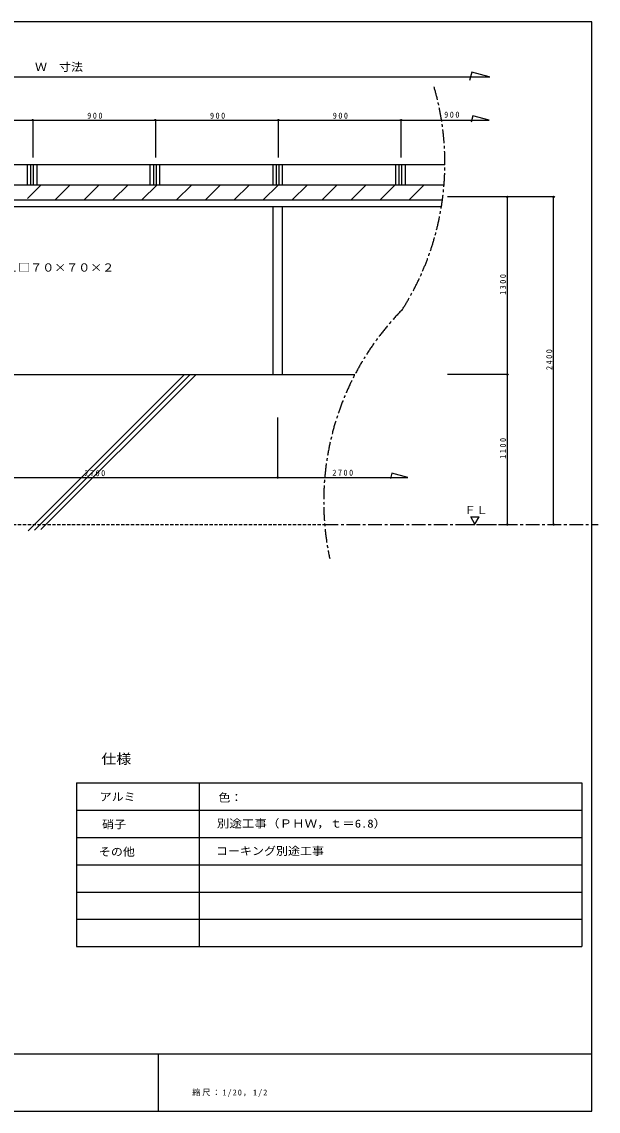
# Model space of a CAD drawing. Units: millimetres at full size, sheet at 1:20, with parts at other scales. Extents: x -5500 to 5727, y -3960 to 4020.
# Drawn here: x 1500 to 5727, y -3960 to 4020 of the extents above; entities that cross this region are included whole.
import ezdxf
from ezdxf.enums import TextEntityAlignment as Align

# ---------------------------------------------------------------- set-up
doc = ezdxf.new("R2010")
doc.units = ezdxf.units.MM
doc.header["$LTSCALE"] = 20
doc.header["$PDMODE"] = 32
doc.header["$PDSIZE"] = 10
doc.linetypes.add('CHAIN1', pattern=[8, 5, -1, 1, -1])
doc.linetypes.add('DASHED1', pattern=[1.8, 1.2, -0.6])
for name, color, linetype in [('0-0', 134, 'Continuous'), ('1-0', 7, 'Continuous'), ('2-0', 7, 'Continuous')]:
    doc.layers.add(name, color=color, linetype=linetype)
doc.styles.add('ＭＳ ゴシック', font='')
doc.styles.get('ＭＳ ゴシック').set_extended_font_data('MS Gothic')

msp = doc.modelspace()

# ---------------------------------------------------------------- linework, layer by layer
at = {"layer": '0-0'}
for p, q in [((5680, 4020), (-5500, 4020)), ((5680, -3960), (5680, 4020)), ((-5500, -3540), (5680, -3540)), ((2500, -3540), (2500, -3960)), ((-5500, -3960), (5680, -3960))]:
    msp.add_line(p, q, dxfattribs=at)
at = {"layer": '1-0', "color": 4}
for p, q in [((680.43, 3299.88), (1580.43, 3299.88)), ((1580.43, 3299.88), (1580.43, 3026.26)), ((1580.43, 3299.88), (2480.43, 3299.88)), ((2480.43, 3299.88), (2480.43, 3026.26)), ((2480.43, 3299.88), (3380.43, 3299.88)), ((3380.43, 3299.88), (3380.43, 3026.26)), ((3380.43, 3299.88), (4280.43, 3299.88)), ((4280.43, 3299.88), (4280.43, 3026.26)), ((5399.74, 2737.07), (4621.13, 2737.07)), ((5060.67, 2737.07), (4621.13, 2737.07)), ((5060.67, 1437.09), (5060.67, 2737.07)), ((5399.74, 337.07), (5399.74, 2737.07)), ((5060.67, 1437.09), (4621.13, 1437.09)), ((5060.67, 337.07), (5060.67, 1437.09)), ((3377.53, 681.15), (3377.53, 1120.68)), ((677.53, 681.15), (3377.53, 681.15))]:
    msp.add_line(p, q, dxfattribs=at)
at = {"layer": '1-0', "color": 5}
for p, q in [((-2057.47, 2973.51), (4602.46, 2973.51)), ((1542.53, 2825.68), (1542.53, 2973.51)), ((1612.53, 2825.68), (1612.53, 2973.51)), ((2442.53, 2825.68), (2442.53, 2973.51)), ((2512.53, 2825.68), (2512.53, 2973.51)), ((3342.53, 2825.68), (3342.53, 2973.51)), ((3412.53, 2825.68), (3412.53, 2973.51)), ((4242.53, 2825.68), (4242.53, 2973.51)), ((4312.53, 2825.68), (4312.53, 2973.51)), ((-2057.47, 2825.68), (4596.11, 2825.68)), ((-2057.47, 2714.74), (4584.1, 2714.74)), ((-2057.47, 2667.07), (4577, 2667.07)), ((3342.53, 1437.07), (3342.53, 2667.07)), ((3412.53, 1437.07), (3412.53, 2667.07)), ((-2097.47, 1437.09), (3943.04, 1437.09))]:
    msp.add_line(p, q, dxfattribs=at)
at = {"layer": '1-0'}
for p, q in [((1567.53, 2825.68), (1567.53, 2973.51)), ((1587.53, 2825.68), (1587.53, 2973.51)), ((2467.53, 2825.68), (2467.53, 2973.51)), ((2487.53, 2825.68), (2487.53, 2973.51)), ((3367.53, 2825.68), (3367.53, 2973.51)), ((3387.53, 2825.68), (3387.53, 2973.51)), ((4267.53, 2825.68), (4267.53, 2973.51)), ((4287.53, 2825.68), (4287.53, 2973.51)), ((1643.37, 2825.68), (1542.53, 2724.84)), ((1855.5, 2825.68), (1744.56, 2714.74)), ((2067.64, 2825.68), (1956.69, 2714.74)), ((2279.77, 2825.68), (2168.82, 2714.74)), ((2491.9, 2825.68), (2380.95, 2714.74)), ((2743.69, 2824.33), (2634.09, 2714.74)), ((2955.82, 2824.33), (2846.23, 2714.74)), ((3167.96, 2824.33), (3058.36, 2714.74)), ((3380.09, 2824.33), (3270.49, 2714.74)), ((3592.22, 2824.33), (3482.62, 2714.74)), ((3813.26, 2824.58), (3703.41, 2714.74)), ((4025.39, 2824.58), (3915.54, 2714.74)), ((4237.52, 2824.58), (4127.67, 2714.74)), ((4449.65, 2824.58), (4339.81, 2714.74)), ((2692.9, 1437.09), (1546.43, 290.62)), ((2735.33, 1437.09), (1593.77, 295.53)), ((2777.75, 1437.09), (1641.11, 300.44)), ((4822.85, 339.08), (4791.67, 393.08)), ((4791.67, 393.08), (4854.02, 393.08)), ((4822.85, 339.08), (4854.02, 393.08))]:
    msp.add_line(p, q, dxfattribs=at)
at = {"layer": '1-0', "color": 5, "linetype": 'DASHED1'}
msp.add_line((-1947.47, 337.07), (3720.93, 337.07), dxfattribs=at)
at = {"layer": '1-0', "color": 4}
for points in [[(-2019.57, 3616.49), (4926.06, 3616.49), (4931.54, 3616.49)], [(4926.06, 3616.49), (4799.68, 3650.35), (4783.4, 3589.59)], [(4280.43, 3299.88), (4926.06, 3299.88), (4807.53, 3331.64), (4794.83, 3284.27)], [(3377.53, 681.15), (4320.91, 681.15), (4331.22, 681.15), (4213.32, 712.74), (4203.2, 674.99)]]:
    msp.add_lwpolyline(points, dxfattribs=at)
at = {"layer": '1-0'}
for centre in [(1580.43, 3299.88), (2480.43, 3299.88), (3380.43, 3299.88), (4280.43, 3299.88), (5060.67, 2737.07), (5399.74, 2737.07), (5060.67, 1437.09), (3377.53, 681.15), (5060.67, 337.07), (5399.74, 337.07)]:
    msp.add_circle(centre, 5, dxfattribs=at)
at = {"layer": '1-0', "linetype": 'CHAIN1'}
for centre, start, end in [((2602.5, 2985.39), 327.52674, 16.74561), ((5713.69, 507.13), 135.39415, 192.09476)]:
    msp.add_arc(centre, 2000, start, end, dxfattribs=at)
at = {"layer": '1-0', "color": 4}
for p in [(1580.43, 3299.88), (2480.43, 3299.88), (3380.43, 3299.88), (4280.43, 3299.88), (5060.67, 2737.07), (5399.74, 2737.07), (5060.67, 1437.09), (3377.53, 681.15), (5060.67, 337.07), (5399.74, 337.07)]:
    msp.add_point(p, dxfattribs=at)
at = {"layer": '2-0', "color": 5, "linetype": 'CHAIN1'}
for p, q in [((3720.93, 337.07), (5060.67, 337.07)), ((4715.3, 337.07), (5726.51, 337.07))]:
    msp.add_line(p, q, dxfattribs=at)
at = {"layer": '2-0'}
for p, q in [((1901.18, -1554.42), (5605.83, -1554.42)), ((1901.18, -1554.42), (1901.18, -2754.42)), ((2800.37, -1554.42), (2800.37, -2754.42)), ((5605.83, -1554.42), (5605.83, -2754.42)), ((1901.18, -1754.42), (5605.83, -1754.42)), ((1901.18, -1954.42), (5605.83, -1954.42)), ((1901.18, -2154.42), (5605.83, -2154.42)), ((1901.18, -2354.42), (5605.83, -2354.42)), ((1901.18, -2554.42), (5605.83, -2554.42)), ((1901.18, -2754.42), (5605.83, -2754.42))]:
    msp.add_line(p, q, dxfattribs=at)

# ---------------------------------------------------------------- texts
at = {"layer": '1-0', "style": 'ＭＳ ゴシック', "width": 1.1}
for s, p in [('Ｗ\u3000寸法', (1597.53, 3641.6)), ('柱：ＡＬ□７０×７０×２', (1122.67, 2172.56)), ('ＦＬ', (4742.98, 395.8))]:
    msp.add_text(s, height=58.65, dxfattribs=at).set_placement(p, align=Align.BOTTOM_LEFT)
at = {"layer": '1-0', "char_height": 43.99, "attachment_point": 7, "style": 'ＭＳ ゴシック'}
for s, insert in [('\\T1.38;\\W0.9;900', (1980.43, 3309.88)), ('\\T1.38;\\W0.9;900', (2880.43, 3309.88)), ('\\T1.38;\\W0.9;900', (3780.43, 3309.88)), ('\\T1.38;\\W0.9;900', (4597.23, 3317.24)), ('\\T1.38;\\W0.9;2700', (1960.03, 691.15)), ('\\T1.38;\\W0.9;2700', (3777.67, 694.73))]:
    msp.add_mtext(s, dxfattribs=dict(at, insert=insert))
at = {"layer": '1-0', "char_height": 43.99, "attachment_point": 7, "rotation": 90, "style": 'ＭＳ ゴシック'}
for s, insert in [('\\T1.38;\\W0.9;1300', (5050.67, 2019.58)), ('\\T1.38;\\W0.9;2400', (5389.74, 1469.57)), ('\\T1.38;\\W0.9;1100', (5050.67, 819.58))]:
    msp.add_mtext(s, dxfattribs=dict(at, insert=insert))
at = {"layer": '2-0', "color": 3, "style": 'ＭＳ ゴシック', "width": 1.1}
msp.add_text('仕様', height=73.31, dxfattribs=at).set_placement((2083.3, -1438.03), align=Align.BOTTOM_LEFT)
at = {"layer": '2-0', "style": 'ＭＳ ゴシック'}
for s, width, p in [('アルミ', 1.1, (2071.46, -1704.46)), ('色：', 1.1, (2941.79, -1710.38)), ('硝子', 1.1, (2089.22, -1905.76)), ('別途工事（ＰＨＷ，ｔ＝6.8）', 1.15, (2929.95, -1899.84)), ('その他', 1.1, (2065.54, -2107.06)), ('コーキング別途工事', 1.1, (2924.03, -2101.14))]:
    msp.add_text(s, height=58.65, dxfattribs=dict(at, width=width)).set_placement(p, align=Align.BOTTOM_LEFT)
at = {"layer": '2-0', "insert": (2750.23, -3855.35), "char_height": 43.99, "attachment_point": 7, "style": 'ＭＳ ゴシック'}
msp.add_mtext('\\T1.26;\\W0.95;縮尺：1/20，1/2', dxfattribs=at)

doc.saveas('drawing.dxf')
